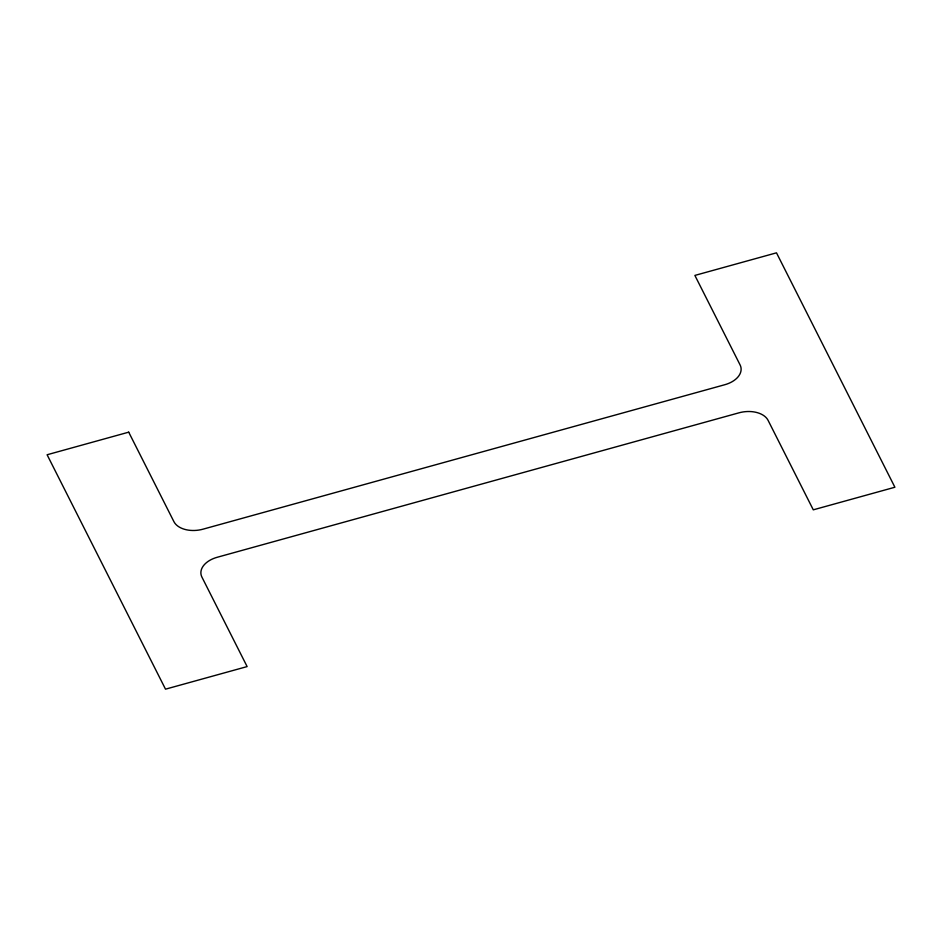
<?xml version="1.0" encoding="UTF-8"?>
<svg xmlns="http://www.w3.org/2000/svg" width="942" height="942" viewBox="0 0 942 942"><rect width="100%" height="100%" fill="white"/><g stroke="black" fill="none" stroke-linecap="round" stroke-linejoin="round"><path stroke-width="1.41" d="M128.713 432.166L47.1 454.762L165.509 689.167L247.122 666.583L201.929 577.116A23.362 14.825 -7.4 0 1 217.213 557.275L738.987 412.82A23.362 14.825 -7.4 0 1 768.095 420.368L813.287 509.834L894.9 487.238L776.491 252.833L694.878 275.417L740.071 364.884A23.362 14.825 -7.4 0 1 724.787 384.725L203.013 529.18A23.362 14.825 -7.4 0 1 173.905 521.633L128.713 432.166"/></g></svg>
